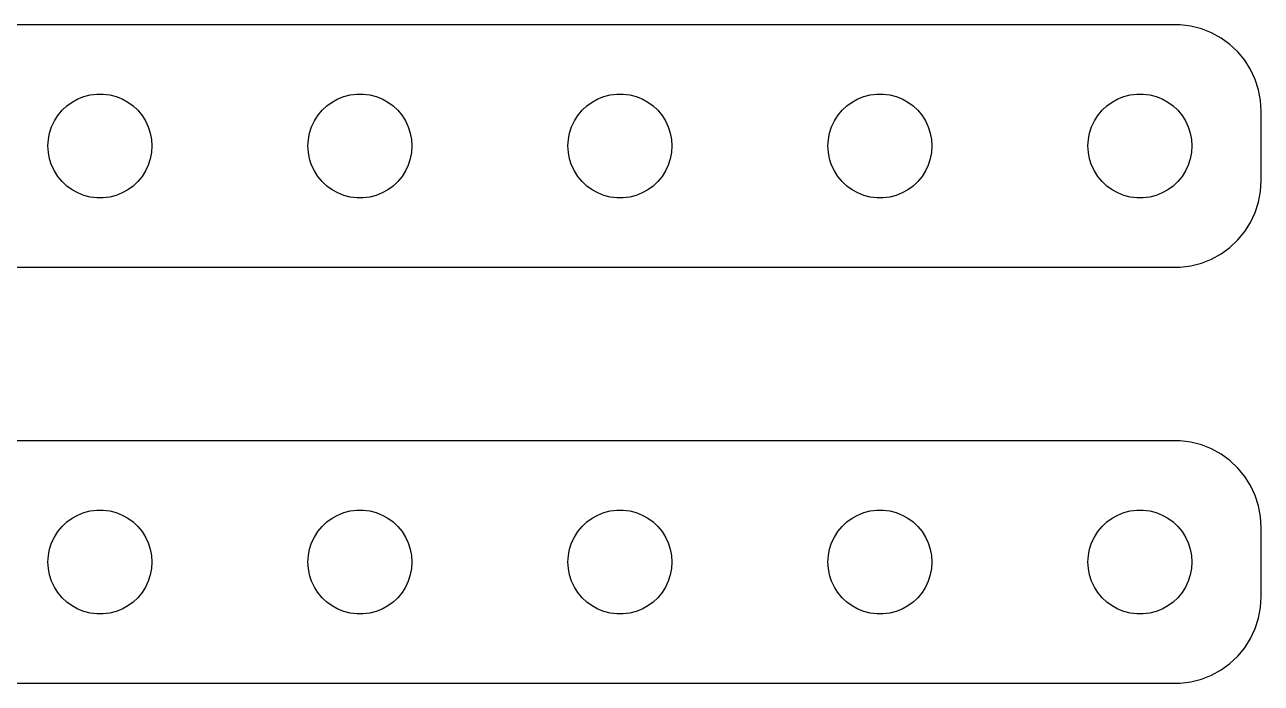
# Model space of a CAD drawing. Header units: metres. Extents: x -67 to 67, y 113 to 223.
# Drawn here: x -4.3 to 67, y 113 to 151 of the extents above; entities that cross this region are included whole.
import ezdxf

# ---------------------------------------------------------------- set-up
doc = ezdxf.new("R2010")
doc.units = ezdxf.units.M

msp = doc.modelspace()

# ---------------------------------------------------------------- linework, layer by layer
for p, q in [((62.3139, 150.99), (-62.3139, 150.99)), ((62.9369, 150.911), (62.3139, 150.99)), ((63.5451, 150.755), (62.9369, 150.911)), ((64.1289, 150.524), (63.5451, 150.755)), ((64.6791, 150.222), (64.1289, 150.524)), ((65.1871, 149.853), (64.6791, 150.222)), ((65.6448, 149.423), (65.1871, 149.853)), ((66.0451, 148.939), (65.6448, 149.423)), ((66.3815, 148.409), (66.0451, 148.939)), ((66.6489, 147.841), (66.3815, 148.409)), ((66.8429, 147.243), (66.6489, 147.841)), ((-0.56213, 146.947), (-0.18837, 146.994)), ((-0.18837, 146.994), (0.18837, 146.994)), ((0.18837, 146.994), (0.56213, 146.947)), ((14.4379, 146.947), (14.8116, 146.994)), ((14.8116, 146.994), (15.1884, 146.994)), ((15.1884, 146.994), (15.5621, 146.947)), ((29.4379, 146.947), (29.8116, 146.994)), ((29.8116, 146.994), (30.1884, 146.994)), ((30.1884, 146.994), (30.5621, 146.947)), ((44.4379, 146.947), (44.8116, 146.994)), ((44.8116, 146.994), (45.1884, 146.994)), ((45.1884, 146.994), (45.5621, 146.947)), ((59.4379, 146.947), (59.8116, 146.994)), ((59.8116, 146.994), (60.1884, 146.994)), ((60.1884, 146.994), (60.5621, 146.947)), ((66.9606, 146.627), (66.8429, 147.243)), ((-2.1869, 146.054), (-1.91226, 146.312)), ((-1.91226, 146.312), (-1.60747, 146.533)), ((-1.60747, 146.533), (-1.27733, 146.714)), ((-1.27733, 146.714), (-0.92705, 146.853)), ((-0.92705, 146.853), (-0.56213, 146.947)), ((0.56213, 146.947), (0.92705, 146.853)), ((0.92705, 146.853), (1.27733, 146.714)), ((1.27733, 146.714), (1.60747, 146.533)), ((1.60747, 146.533), (1.91226, 146.312)), ((1.91226, 146.312), (2.1869, 146.054)), ((12.8131, 146.054), (13.0877, 146.312)), ((13.0877, 146.312), (13.3925, 146.533)), ((13.3925, 146.533), (13.7227, 146.714)), ((13.7227, 146.714), (14.0729, 146.853)), ((14.0729, 146.853), (14.4379, 146.947)), ((15.5621, 146.947), (15.927, 146.853)), ((15.927, 146.853), (16.2773, 146.714)), ((16.2773, 146.714), (16.6075, 146.533)), ((16.6075, 146.533), (16.9123, 146.312)), ((16.9123, 146.312), (17.1869, 146.054)), ((27.8131, 146.054), (28.0877, 146.312)), ((28.0877, 146.312), (28.3925, 146.533)), ((28.3925, 146.533), (28.7227, 146.714)), ((28.7227, 146.714), (29.0729, 146.853)), ((29.0729, 146.853), (29.4379, 146.947)), ((30.5621, 146.947), (30.927, 146.853)), ((30.927, 146.853), (31.2773, 146.714)), ((31.2773, 146.714), (31.6075, 146.533)), ((31.6075, 146.533), (31.9123, 146.312)), ((31.9123, 146.312), (32.1869, 146.054)), ((42.8131, 146.054), (43.0877, 146.312)), ((43.0877, 146.312), (43.3925, 146.533)), ((43.3925, 146.533), (43.7227, 146.714)), ((43.7227, 146.714), (44.0729, 146.853)), ((44.0729, 146.853), (44.4379, 146.947)), ((45.5621, 146.947), (45.927, 146.853)), ((45.927, 146.853), (46.2773, 146.714)), ((46.2773, 146.714), (46.6075, 146.533)), ((46.6075, 146.533), (46.9123, 146.312)), ((46.9123, 146.312), (47.1869, 146.054)), ((57.8131, 146.054), (58.0877, 146.312)), ((58.0877, 146.312), (58.3925, 146.533)), ((58.3925, 146.533), (58.7227, 146.714)), ((58.7227, 146.714), (59.0729, 146.853)), ((59.0729, 146.853), (59.4379, 146.947)), ((60.5621, 146.947), (60.927, 146.853)), ((60.927, 146.853), (61.2773, 146.714)), ((61.2773, 146.714), (61.6075, 146.533)), ((61.6075, 146.533), (61.9123, 146.312)), ((61.9123, 146.312), (62.1869, 146.054)), ((67, 146), (66.9606, 146.627)), ((-2.62891, 145.445), (-2.42705, 145.763)), ((-2.42705, 145.763), (-2.1869, 146.054)), ((2.1869, 146.054), (2.42705, 145.763)), ((2.42705, 145.763), (2.62891, 145.445)), ((12.3711, 145.445), (12.5729, 145.763)), ((12.5729, 145.763), (12.8131, 146.054)), ((17.1869, 146.054), (17.427, 145.763)), ((17.427, 145.763), (17.6289, 145.445)), ((27.3711, 145.445), (27.5729, 145.763)), ((27.5729, 145.763), (27.8131, 146.054)), ((32.1869, 146.054), (32.427, 145.763)), ((32.427, 145.763), (32.6289, 145.445)), ((42.3711, 145.445), (42.5729, 145.763)), ((42.5729, 145.763), (42.8131, 146.054)), ((47.1869, 146.054), (47.427, 145.763)), ((47.427, 145.763), (47.6289, 145.445)), ((57.3711, 145.445), (57.5729, 145.763)), ((57.5729, 145.763), (57.8131, 146.054)), ((62.1869, 146.054), (62.427, 145.763)), ((62.427, 145.763), (62.6289, 145.445)), ((67, 142), (67, 146)), ((-2.90575, 144.746), (-2.78932, 145.104)), ((-2.78932, 145.104), (-2.62891, 145.445)), ((2.62891, 145.445), (2.78932, 145.104)), ((2.78932, 145.104), (2.90575, 144.746)), ((12.0942, 144.746), (12.2107, 145.104)), ((12.2107, 145.104), (12.3711, 145.445)), ((17.6289, 145.445), (17.7893, 145.104)), ((17.7893, 145.104), (17.9057, 144.746)), ((27.0942, 144.746), (27.2107, 145.104)), ((27.2107, 145.104), (27.3711, 145.445)), ((32.6289, 145.445), (32.7893, 145.104)), ((32.7893, 145.104), (32.9057, 144.746)), ((42.0942, 144.746), (42.2107, 145.104)), ((42.2107, 145.104), (42.3711, 145.445)), ((47.6289, 145.445), (47.7893, 145.104)), ((47.7893, 145.104), (47.9057, 144.746)), ((57.0942, 144.746), (57.2107, 145.104)), ((57.2107, 145.104), (57.3711, 145.445)), ((62.6289, 145.445), (62.7893, 145.104)), ((62.7893, 145.104), (62.9057, 144.746)), ((-3, 144), (-2.97633, 144.376)), ((-2.97633, 144.376), (-2.90575, 144.746)), ((2.90575, 144.746), (2.97633, 144.376)), ((2.97633, 144.376), (3, 144)), ((12, 144), (12.0237, 144.376)), ((12.0237, 144.376), (12.0942, 144.746)), ((17.9057, 144.746), (17.9763, 144.376)), ((17.9763, 144.376), (18, 144)), ((27, 144), (27.0237, 144.376)), ((27.0237, 144.376), (27.0942, 144.746)), ((32.9057, 144.746), (32.9763, 144.376)), ((32.9763, 144.376), (33, 144)), ((42, 144), (42.0237, 144.376)), ((42.0237, 144.376), (42.0942, 144.746)), ((47.9057, 144.746), (47.9763, 144.376)), ((47.9763, 144.376), (48, 144)), ((57, 144), (57.0237, 144.376)), ((57.0237, 144.376), (57.0942, 144.746)), ((62.9057, 144.746), (62.9763, 144.376)), ((62.9763, 144.376), (63, 144)), ((-2.97633, 143.624), (-3, 144)), ((-2.90575, 143.254), (-2.97633, 143.624)), ((2.97633, 143.624), (2.90575, 143.254)), ((3, 144), (2.97633, 143.624)), ((12.0237, 143.624), (12, 144)), ((12.0942, 143.254), (12.0237, 143.624)), ((17.9763, 143.624), (17.9057, 143.254)), ((18, 144), (17.9763, 143.624)), ((27.0237, 143.624), (27, 144)), ((27.0942, 143.254), (27.0237, 143.624)), ((32.9763, 143.624), (32.9057, 143.254)), ((33, 144), (32.9763, 143.624)), ((42.0237, 143.624), (42, 144)), ((42.0942, 143.254), (42.0237, 143.624)), ((47.9763, 143.624), (47.9057, 143.254)), ((48, 144), (47.9763, 143.624)), ((57.0237, 143.624), (57, 144)), ((57.0942, 143.254), (57.0237, 143.624)), ((62.9763, 143.624), (62.9057, 143.254)), ((63, 144), (62.9763, 143.624)), ((-2.78932, 142.896), (-2.90575, 143.254)), ((-2.62891, 142.555), (-2.78932, 142.896)), ((2.78932, 142.896), (2.62891, 142.555)), ((2.90575, 143.254), (2.78932, 142.896)), ((12.2107, 142.896), (12.0942, 143.254)), ((12.3711, 142.555), (12.2107, 142.896)), ((17.7893, 142.896), (17.6289, 142.555)), ((17.9057, 143.254), (17.7893, 142.896)), ((27.2107, 142.896), (27.0942, 143.254)), ((27.3711, 142.555), (27.2107, 142.896)), ((32.7893, 142.896), (32.6289, 142.555)), ((32.9057, 143.254), (32.7893, 142.896)), ((42.2107, 142.896), (42.0942, 143.254)), ((42.3711, 142.555), (42.2107, 142.896)), ((47.7893, 142.896), (47.6289, 142.555)), ((47.9057, 143.254), (47.7893, 142.896)), ((57.2107, 142.896), (57.0942, 143.254)), ((57.3711, 142.555), (57.2107, 142.896)), ((62.7893, 142.896), (62.6289, 142.555)), ((62.9057, 143.254), (62.7893, 142.896)), ((-2.42705, 142.237), (-2.62891, 142.555)), ((-2.1869, 141.946), (-2.42705, 142.237)), ((2.42705, 142.237), (2.1869, 141.946)), ((2.62891, 142.555), (2.42705, 142.237)), ((12.5729, 142.237), (12.3711, 142.555)), ((12.8131, 141.946), (12.5729, 142.237)), ((17.427, 142.237), (17.1869, 141.946)), ((17.6289, 142.555), (17.427, 142.237)), ((27.5729, 142.237), (27.3711, 142.555)), ((27.8131, 141.946), (27.5729, 142.237)), ((32.427, 142.237), (32.1869, 141.946)), ((32.6289, 142.555), (32.427, 142.237)), ((42.5729, 142.237), (42.3711, 142.555)), ((42.8131, 141.946), (42.5729, 142.237)), ((47.427, 142.237), (47.1869, 141.946)), ((47.6289, 142.555), (47.427, 142.237)), ((57.5729, 142.237), (57.3711, 142.555)), ((57.8131, 141.946), (57.5729, 142.237)), ((62.427, 142.237), (62.1869, 141.946)), ((62.6289, 142.555), (62.427, 142.237)), ((66.9606, 141.373), (67, 142)), ((-1.91226, 141.688), (-2.1869, 141.946)), ((-1.60747, 141.467), (-1.91226, 141.688)), ((-1.27733, 141.286), (-1.60747, 141.467)), ((-0.92705, 141.147), (-1.27733, 141.286)), ((1.27733, 141.286), (0.92705, 141.147)), ((1.60747, 141.467), (1.27733, 141.286)), ((1.91226, 141.688), (1.60747, 141.467)), ((2.1869, 141.946), (1.91226, 141.688)), ((13.0877, 141.688), (12.8131, 141.946)), ((13.3925, 141.467), (13.0877, 141.688)), ((13.7227, 141.286), (13.3925, 141.467)), ((14.0729, 141.147), (13.7227, 141.286)), ((16.2773, 141.286), (15.927, 141.147)), ((16.6075, 141.467), (16.2773, 141.286)), ((16.9123, 141.688), (16.6075, 141.467)), ((17.1869, 141.946), (16.9123, 141.688)), ((28.0877, 141.688), (27.8131, 141.946)), ((28.3925, 141.467), (28.0877, 141.688)), ((28.7227, 141.286), (28.3925, 141.467)), ((29.0729, 141.147), (28.7227, 141.286)), ((31.2773, 141.286), (30.927, 141.147)), ((31.6075, 141.467), (31.2773, 141.286)), ((31.9123, 141.688), (31.6075, 141.467)), ((32.1869, 141.946), (31.9123, 141.688)), ((43.0877, 141.688), (42.8131, 141.946)), ((43.3925, 141.467), (43.0877, 141.688)), ((43.7227, 141.286), (43.3925, 141.467)), ((44.0729, 141.147), (43.7227, 141.286)), ((46.2773, 141.286), (45.927, 141.147)), ((46.6075, 141.467), (46.2773, 141.286)), ((46.9123, 141.688), (46.6075, 141.467)), ((47.1869, 141.946), (46.9123, 141.688)), ((58.0877, 141.688), (57.8131, 141.946)), ((58.3925, 141.467), (58.0877, 141.688)), ((58.7227, 141.286), (58.3925, 141.467)), ((59.0729, 141.147), (58.7227, 141.286)), ((61.2773, 141.286), (60.927, 141.147)), ((61.6075, 141.467), (61.2773, 141.286)), ((61.9123, 141.688), (61.6075, 141.467)), ((62.1869, 141.946), (61.9123, 141.688)), ((66.8429, 140.757), (66.9606, 141.373)), ((-0.56213, 141.053), (-0.92705, 141.147)), ((-0.18837, 141.006), (-0.56213, 141.053)), ((0.18837, 141.006), (-0.18837, 141.006)), ((0.56213, 141.053), (0.18837, 141.006)), ((0.92705, 141.147), (0.56213, 141.053)), ((14.4379, 141.053), (14.0729, 141.147)), ((14.8116, 141.006), (14.4379, 141.053)), ((15.1884, 141.006), (14.8116, 141.006)), ((15.5621, 141.053), (15.1884, 141.006)), ((15.927, 141.147), (15.5621, 141.053)), ((29.4379, 141.053), (29.0729, 141.147)), ((29.8116, 141.006), (29.4379, 141.053)), ((30.1884, 141.006), (29.8116, 141.006)), ((30.5621, 141.053), (30.1884, 141.006)), ((30.927, 141.147), (30.5621, 141.053)), ((44.4379, 141.053), (44.0729, 141.147)), ((44.8116, 141.006), (44.4379, 141.053)), ((45.1884, 141.006), (44.8116, 141.006)), ((45.5621, 141.053), (45.1884, 141.006)), ((45.927, 141.147), (45.5621, 141.053)), ((59.4379, 141.053), (59.0729, 141.147)), ((59.8116, 141.006), (59.4379, 141.053)), ((60.1884, 141.006), (59.8116, 141.006)), ((60.5621, 141.053), (60.1884, 141.006)), ((60.927, 141.147), (60.5621, 141.053)), ((66.6489, 140.159), (66.8429, 140.757)), ((66.3815, 139.591), (66.6489, 140.159)), ((66.0451, 139.061), (66.3815, 139.591)), ((65.1871, 138.147), (65.6448, 138.577)), ((65.6448, 138.577), (66.0451, 139.061)), ((64.1289, 137.476), (64.6791, 137.778)), ((64.6791, 137.778), (65.1871, 138.147)), ((-62.3139, 137.01), (62.3139, 137.01)), ((62.3139, 137.01), (62.9369, 137.089)), ((62.9369, 137.089), (63.5451, 137.245)), ((63.5451, 137.245), (64.1289, 137.476)), ((62.3139, 126.99), (-62.3139, 126.99)), ((62.9369, 126.911), (62.3139, 126.99)), ((63.5451, 126.755), (62.9369, 126.911)), ((64.1289, 126.524), (63.5451, 126.755)), ((64.6791, 126.222), (64.1289, 126.524)), ((65.1871, 125.853), (64.6791, 126.222)), ((65.6448, 125.423), (65.1871, 125.853)), ((66.0451, 124.939), (65.6448, 125.423)), ((66.3815, 124.409), (66.0451, 124.939)), ((66.6489, 123.841), (66.3815, 124.409)), ((66.8429, 123.243), (66.6489, 123.841)), ((-1.60747, 122.533), (-1.27733, 122.714)), ((-1.27733, 122.714), (-0.92705, 122.853)), ((-0.92705, 122.853), (-0.56213, 122.947)), ((-0.56213, 122.947), (-0.18837, 122.994)), ((-0.18837, 122.994), (0.18837, 122.994)), ((0.18837, 122.994), (0.56213, 122.947)), ((0.56213, 122.947), (0.92705, 122.853)), ((0.92705, 122.853), (1.27733, 122.714)), ((1.27733, 122.714), (1.60747, 122.533)), ((13.3925, 122.533), (13.7227, 122.714)), ((13.7227, 122.714), (14.0729, 122.853)), ((14.0729, 122.853), (14.4379, 122.947)), ((14.4379, 122.947), (14.8116, 122.994)), ((14.8116, 122.994), (15.1884, 122.994)), ((15.1884, 122.994), (15.5621, 122.947)), ((15.5621, 122.947), (15.927, 122.853)), ((15.927, 122.853), (16.2773, 122.714)), ((16.2773, 122.714), (16.6075, 122.533)), ((28.3925, 122.533), (28.7227, 122.714)), ((28.7227, 122.714), (29.0729, 122.853)), ((29.0729, 122.853), (29.4379, 122.947)), ((29.4379, 122.947), (29.8116, 122.994)), ((29.8116, 122.994), (30.1884, 122.994)), ((30.1884, 122.994), (30.5621, 122.947)), ((30.5621, 122.947), (30.927, 122.853)), ((30.927, 122.853), (31.2773, 122.714)), ((31.2773, 122.714), (31.6075, 122.533)), ((43.3925, 122.533), (43.7227, 122.714)), ((43.7227, 122.714), (44.0729, 122.853)), ((44.0729, 122.853), (44.4379, 122.947)), ((44.4379, 122.947), (44.8116, 122.994)), ((44.8116, 122.994), (45.1884, 122.994)), ((45.1884, 122.994), (45.5621, 122.947)), ((45.5621, 122.947), (45.927, 122.853)), ((45.927, 122.853), (46.2773, 122.714)), ((46.2773, 122.714), (46.6075, 122.533)), ((58.3925, 122.533), (58.7227, 122.714)), ((58.7227, 122.714), (59.0729, 122.853)), ((59.0729, 122.853), (59.4379, 122.947)), ((59.4379, 122.947), (59.8116, 122.994)), ((59.8116, 122.994), (60.1884, 122.994)), ((60.1884, 122.994), (60.5621, 122.947)), ((60.5621, 122.947), (60.927, 122.853)), ((60.927, 122.853), (61.2773, 122.714)), ((61.2773, 122.714), (61.6075, 122.533)), ((66.9606, 122.627), (66.8429, 123.243)), ((-2.42705, 121.763), (-2.1869, 122.054)), ((-2.1869, 122.054), (-1.91226, 122.312)), ((-1.91226, 122.312), (-1.60747, 122.533)), ((1.60747, 122.533), (1.91226, 122.312)), ((1.91226, 122.312), (2.1869, 122.054)), ((2.1869, 122.054), (2.42705, 121.763)), ((12.5729, 121.763), (12.8131, 122.054)), ((12.8131, 122.054), (13.0877, 122.312)), ((13.0877, 122.312), (13.3925, 122.533)), ((16.6075, 122.533), (16.9123, 122.312)), ((16.9123, 122.312), (17.1869, 122.054)), ((17.1869, 122.054), (17.427, 121.763)), ((27.5729, 121.763), (27.8131, 122.054)), ((27.8131, 122.054), (28.0877, 122.312)), ((28.0877, 122.312), (28.3925, 122.533)), ((31.6075, 122.533), (31.9123, 122.312)), ((31.9123, 122.312), (32.1869, 122.054)), ((32.1869, 122.054), (32.427, 121.763)), ((42.5729, 121.763), (42.8131, 122.054)), ((42.8131, 122.054), (43.0877, 122.312)), ((43.0877, 122.312), (43.3925, 122.533)), ((46.6075, 122.533), (46.9123, 122.312)), ((46.9123, 122.312), (47.1869, 122.054)), ((47.1869, 122.054), (47.427, 121.763)), ((57.5729, 121.763), (57.8131, 122.054)), ((57.8131, 122.054), (58.0877, 122.312)), ((58.0877, 122.312), (58.3925, 122.533)), ((61.6075, 122.533), (61.9123, 122.312)), ((61.9123, 122.312), (62.1869, 122.054)), ((62.1869, 122.054), (62.427, 121.763)), ((67, 122), (66.9606, 122.627)), ((67, 118), (67, 122)), ((-2.78932, 121.104), (-2.62891, 121.445)), ((-2.62891, 121.445), (-2.42705, 121.763)), ((2.42705, 121.763), (2.62891, 121.445)), ((2.62891, 121.445), (2.78932, 121.104)), ((12.2107, 121.104), (12.3711, 121.445)), ((12.3711, 121.445), (12.5729, 121.763)), ((17.427, 121.763), (17.6289, 121.445)), ((17.6289, 121.445), (17.7893, 121.104)), ((27.2107, 121.104), (27.3711, 121.445)), ((27.3711, 121.445), (27.5729, 121.763)), ((32.427, 121.763), (32.6289, 121.445)), ((32.6289, 121.445), (32.7893, 121.104)), ((42.2107, 121.104), (42.3711, 121.445)), ((42.3711, 121.445), (42.5729, 121.763)), ((47.427, 121.763), (47.6289, 121.445)), ((47.6289, 121.445), (47.7893, 121.104)), ((57.2107, 121.104), (57.3711, 121.445)), ((57.3711, 121.445), (57.5729, 121.763)), ((62.427, 121.763), (62.6289, 121.445)), ((62.6289, 121.445), (62.7893, 121.104)), ((-2.97633, 120.376), (-2.90575, 120.746)), ((-2.90575, 120.746), (-2.78932, 121.104)), ((2.78932, 121.104), (2.90575, 120.746)), ((2.90575, 120.746), (2.97633, 120.376)), ((12.0237, 120.376), (12.0942, 120.746)), ((12.0942, 120.746), (12.2107, 121.104)), ((17.7893, 121.104), (17.9057, 120.746)), ((17.9057, 120.746), (17.9763, 120.376)), ((27.0237, 120.376), (27.0942, 120.746)), ((27.0942, 120.746), (27.2107, 121.104)), ((32.7893, 121.104), (32.9057, 120.746)), ((32.9057, 120.746), (32.9763, 120.376)), ((42.0237, 120.376), (42.0942, 120.746)), ((42.0942, 120.746), (42.2107, 121.104)), ((47.7893, 121.104), (47.9057, 120.746)), ((47.9057, 120.746), (47.9763, 120.376)), ((57.0237, 120.376), (57.0942, 120.746)), ((57.0942, 120.746), (57.2107, 121.104)), ((62.7893, 121.104), (62.9057, 120.746)), ((62.9057, 120.746), (62.9763, 120.376)), ((-3, 120), (-2.97633, 120.376)), ((-2.97633, 119.624), (-3, 120)), ((2.97633, 120.376), (3, 120)), ((3, 120), (2.97633, 119.624)), ((12, 120), (12.0237, 120.376)), ((12.0237, 119.624), (12, 120)), ((17.9763, 120.376), (18, 120)), ((18, 120), (17.9763, 119.624)), ((27, 120), (27.0237, 120.376)), ((27.0237, 119.624), (27, 120)), ((32.9763, 120.376), (33, 120)), ((33, 120), (32.9763, 119.624)), ((42, 120), (42.0237, 120.376)), ((42.0237, 119.624), (42, 120)), ((47.9763, 120.376), (48, 120)), ((48, 120), (47.9763, 119.624)), ((57, 120), (57.0237, 120.376)), ((57.0237, 119.624), (57, 120)), ((62.9763, 120.376), (63, 120)), ((63, 120), (62.9763, 119.624)), ((-2.90575, 119.254), (-2.97633, 119.624)), ((-2.78932, 118.896), (-2.90575, 119.254)), ((2.90575, 119.254), (2.78932, 118.896)), ((2.97633, 119.624), (2.90575, 119.254)), ((12.0942, 119.254), (12.0237, 119.624)), ((12.2107, 118.896), (12.0942, 119.254)), ((17.9057, 119.254), (17.7893, 118.896)), ((17.9763, 119.624), (17.9057, 119.254)), ((27.0942, 119.254), (27.0237, 119.624)), ((27.2107, 118.896), (27.0942, 119.254)), ((32.9057, 119.254), (32.7893, 118.896)), ((32.9763, 119.624), (32.9057, 119.254)), ((42.0942, 119.254), (42.0237, 119.624)), ((42.2107, 118.896), (42.0942, 119.254)), ((47.9057, 119.254), (47.7893, 118.896)), ((47.9763, 119.624), (47.9057, 119.254)), ((57.0942, 119.254), (57.0237, 119.624)), ((57.2107, 118.896), (57.0942, 119.254)), ((62.9057, 119.254), (62.7893, 118.896)), ((62.9763, 119.624), (62.9057, 119.254)), ((-2.62891, 118.555), (-2.78932, 118.896)), ((-2.42705, 118.237), (-2.62891, 118.555)), ((2.62891, 118.555), (2.42705, 118.237)), ((2.78932, 118.896), (2.62891, 118.555)), ((12.3711, 118.555), (12.2107, 118.896)), ((12.5729, 118.237), (12.3711, 118.555)), ((17.6289, 118.555), (17.427, 118.237)), ((17.7893, 118.896), (17.6289, 118.555)), ((27.3711, 118.555), (27.2107, 118.896)), ((27.5729, 118.237), (27.3711, 118.555)), ((32.6289, 118.555), (32.427, 118.237)), ((32.7893, 118.896), (32.6289, 118.555)), ((42.3711, 118.555), (42.2107, 118.896)), ((42.5729, 118.237), (42.3711, 118.555)), ((47.6289, 118.555), (47.427, 118.237)), ((47.7893, 118.896), (47.6289, 118.555)), ((57.3711, 118.555), (57.2107, 118.896)), ((57.5729, 118.237), (57.3711, 118.555)), ((62.6289, 118.555), (62.427, 118.237)), ((62.7893, 118.896), (62.6289, 118.555)), ((-2.1869, 117.946), (-2.42705, 118.237)), ((-1.91226, 117.688), (-2.1869, 117.946)), ((2.1869, 117.946), (1.91226, 117.688)), ((2.42705, 118.237), (2.1869, 117.946)), ((12.8131, 117.946), (12.5729, 118.237)), ((13.0877, 117.688), (12.8131, 117.946)), ((17.1869, 117.946), (16.9123, 117.688)), ((17.427, 118.237), (17.1869, 117.946)), ((27.8131, 117.946), (27.5729, 118.237)), ((28.0877, 117.688), (27.8131, 117.946)), ((32.1869, 117.946), (31.9123, 117.688)), ((32.427, 118.237), (32.1869, 117.946)), ((42.8131, 117.946), (42.5729, 118.237)), ((43.0877, 117.688), (42.8131, 117.946)), ((47.1869, 117.946), (46.9123, 117.688)), ((47.427, 118.237), (47.1869, 117.946)), ((57.8131, 117.946), (57.5729, 118.237)), ((58.0877, 117.688), (57.8131, 117.946)), ((62.1869, 117.946), (61.9123, 117.688)), ((62.427, 118.237), (62.1869, 117.946)), ((66.9606, 117.373), (67, 118)), ((-1.60747, 117.467), (-1.91226, 117.688)), ((-1.27733, 117.286), (-1.60747, 117.467)), ((-0.92705, 117.147), (-1.27733, 117.286)), ((-0.56213, 117.053), (-0.92705, 117.147)), ((-0.18837, 117.006), (-0.56213, 117.053)), ((0.18837, 117.006), (-0.18837, 117.006)), ((0.56213, 117.053), (0.18837, 117.006)), ((0.92705, 117.147), (0.56213, 117.053)), ((1.27733, 117.286), (0.92705, 117.147)), ((1.60747, 117.467), (1.27733, 117.286)), ((1.91226, 117.688), (1.60747, 117.467)), ((13.3925, 117.467), (13.0877, 117.688)), ((13.7227, 117.286), (13.3925, 117.467)), ((14.0729, 117.147), (13.7227, 117.286)), ((14.4379, 117.053), (14.0729, 117.147)), ((14.8116, 117.006), (14.4379, 117.053)), ((15.1884, 117.006), (14.8116, 117.006)), ((15.5621, 117.053), (15.1884, 117.006)), ((15.927, 117.147), (15.5621, 117.053)), ((16.2773, 117.286), (15.927, 117.147)), ((16.6075, 117.467), (16.2773, 117.286)), ((16.9123, 117.688), (16.6075, 117.467)), ((28.3925, 117.467), (28.0877, 117.688)), ((28.7227, 117.286), (28.3925, 117.467)), ((29.0729, 117.147), (28.7227, 117.286)), ((29.4379, 117.053), (29.0729, 117.147)), ((29.8116, 117.006), (29.4379, 117.053)), ((30.1884, 117.006), (29.8116, 117.006)), ((30.5621, 117.053), (30.1884, 117.006)), ((30.927, 117.147), (30.5621, 117.053)), ((31.2773, 117.286), (30.927, 117.147)), ((31.6075, 117.467), (31.2773, 117.286)), ((31.9123, 117.688), (31.6075, 117.467)), ((43.3925, 117.467), (43.0877, 117.688)), ((43.7227, 117.286), (43.3925, 117.467)), ((44.0729, 117.147), (43.7227, 117.286)), ((44.4379, 117.053), (44.0729, 117.147)), ((44.8116, 117.006), (44.4379, 117.053)), ((45.1884, 117.006), (44.8116, 117.006)), ((45.5621, 117.053), (45.1884, 117.006)), ((45.927, 117.147), (45.5621, 117.053)), ((46.2773, 117.286), (45.927, 117.147)), ((46.6075, 117.467), (46.2773, 117.286)), ((46.9123, 117.688), (46.6075, 117.467)), ((58.3925, 117.467), (58.0877, 117.688)), ((58.7227, 117.286), (58.3925, 117.467)), ((59.0729, 117.147), (58.7227, 117.286)), ((59.4379, 117.053), (59.0729, 117.147)), ((59.8116, 117.006), (59.4379, 117.053)), ((60.1884, 117.006), (59.8116, 117.006)), ((60.5621, 117.053), (60.1884, 117.006)), ((60.927, 117.147), (60.5621, 117.053)), ((61.2773, 117.286), (60.927, 117.147)), ((61.6075, 117.467), (61.2773, 117.286)), ((61.9123, 117.688), (61.6075, 117.467)), ((66.8429, 116.757), (66.9606, 117.373)), ((66.6489, 116.159), (66.8429, 116.757)), ((66.0451, 115.061), (66.3815, 115.591)), ((66.3815, 115.591), (66.6489, 116.159)), ((65.6448, 114.577), (66.0451, 115.061)), ((64.6791, 113.778), (65.1871, 114.147)), ((65.1871, 114.147), (65.6448, 114.577)), ((63.5451, 113.245), (64.1289, 113.476)), ((64.1289, 113.476), (64.6791, 113.778)), ((-62.3139, 113.01), (62.3139, 113.01)), ((62.3139, 113.01), (62.9369, 113.089)), ((62.9369, 113.089), (63.5451, 113.245))]:
    msp.add_line(p, q)

doc.saveas('drawing.dxf')
